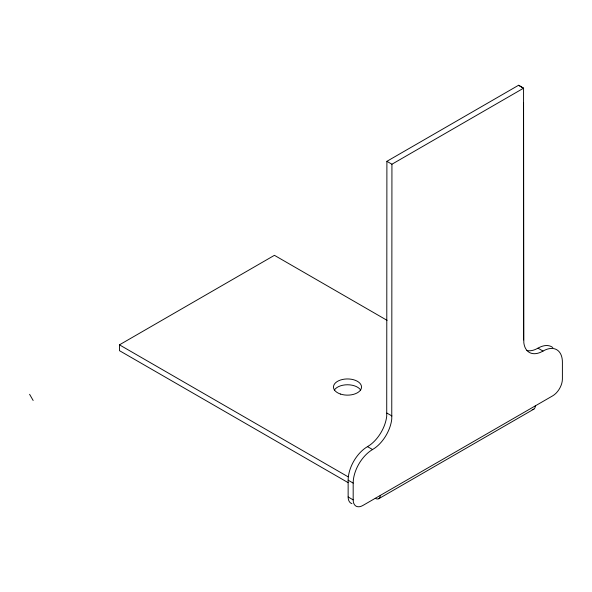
<?xml version="1.0" encoding="UTF-8"?>
<svg xmlns="http://www.w3.org/2000/svg" width="592" height="592" viewBox="0 0 592 592"><rect width="100%" height="100%" fill="white"/><g stroke="black" fill="none" stroke-linecap="round" stroke-linejoin="round"><path stroke-width="0.89" d="M387.072 320.346L274.429 255.322L119.458 344.84L119.458 350.656L348.074 482.613M351.929 503.651A13.705 7.911 -60 0 1 348.14 496.969L348.148 480.193A27.402 15.821 -60 0 1 367.521 446.634L370.052 444.977A27.395 15.814 -60 0 0 386.724 416.087L386.894 161.32L518.533 85.285L523.572 88.193L523.572 339.941M526.88 350.531A27.395 15.814 -60 0 0 535.457 349.428L537.987 348.163L543.027 351.071A27.402 15.821 -60 0 1 562.4 362.26L562.393 379.035A13.697 7.903 -60 0 1 552.713 395.819L362.866 505.472A13.705 7.911 -60 0 1 353.18 499.877L353.18 483.102A27.402 15.821 -60 0 1 372.56 449.543L375.084 447.885A27.395 15.814 -60 0 0 391.763 418.995L391.934 164.228L523.572 88.193L518.614 85.233M380.286 495.4L380.264 496.14A7.126 4.114 60 0 1 375.92 498.649L375.247 498.301M535.272 405.89L535.249 406.63A7.126 4.114 60 0 1 532.186 409.479M378.828 498.671L533.821 409.161M543.027 351.071L540.496 352.336A27.395 15.814 -60 0 1 523.824 342.709L523.572 102.571M386.894 161.32L391.934 164.228M386.894 413.068L391.934 415.976M367.521 446.634L372.56 449.535M119.458 344.84L348.074 476.797M348.148 480.193L353.18 483.102M348.14 496.969L353.18 499.877M29.6 394.309L33.159 400.481M537.987 348.163A27.402 15.821 -60 0 1 552.832 347.585M334.325 390.091A14.023 8.096 0 0 1 347.504 384.763A14.023 8.096 0 0 1 360.683 390.091M340.489 394.057A14.023 8.096 0 0 0 361.527 387.042A14.023 8.096 0 0 0 340.489 380.027A14.023 8.096 0 0 0 340.489 394.057"/></g></svg>
